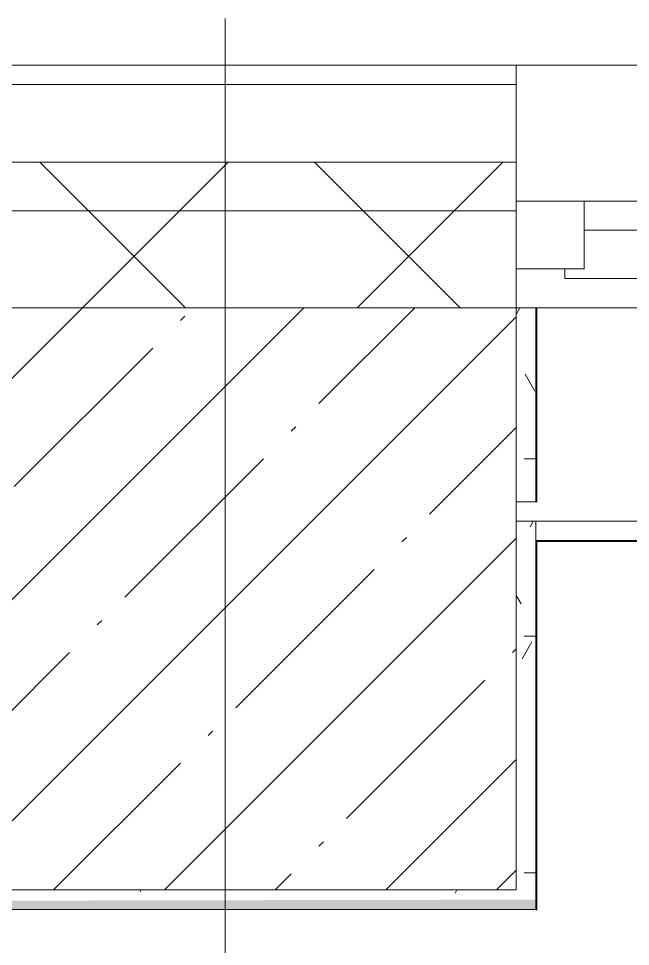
# Model space of a CAD drawing. Header units: millimetres. Extents: x -1178 to 415037, y -3506 to 42334.
# Drawn here: x 48247 to 48878, y 26442 to 27398 of the extents above; entities that cross this region are included whole.
import ezdxf

# ---------------------------------------------------------------- set-up
doc = ezdxf.new("R2010")
doc.units = ezdxf.units.MM
doc.layers.add('A-AREA-PATT-1', color=7, linetype='Continuous', lineweight=5, true_color=0xa5bae0, transparency=1)
for name, color, linetype, lineweight in [('A-FLOR', 7, 'Continuous', 9), ('A-GLAZ', 7, 'Continuous', 9), ('A-GLAZ-1', 7, 'Continuous', 5), ('A-WALL', 7, 'Continuous', 5), ('I-WALL', 7, 'Continuous', 5), ('S-COLS-1', 7, 'Continuous', 5), ('Оси', 7, 'Continuous', 9)]:
    doc.layers.add(name, color=color, linetype=linetype, lineweight=lineweight)
doc.layers.add('A-WALL-1', color=9, linetype='Continuous', lineweight=5, true_color=0x808080)
doc.layers.add('A-WALL-FNSH-1', color=9, linetype='Continuous', lineweight=5, true_color=0x808080)
pattern_1 = [(45, (0, 0), (-141.42136, 141.42136), []), (135, (0, 0), (-141.42136, -141.42136), [])]
pattern_2 = [(0, (0, 0), (243.84, 60.96), [20.117, -162.763, 20.117, -162.763, -975.36]), (0, (0, 0), (243.84, 60.96), [-365.76, 20.117, -345.643, 20.117, -162.763, -426.72]), (0, (0, 0), (243.84, 60.96), [-914.4, 20.117, -101.803, 20.117, -284.683]), (120, (91.44, 30.48), (-174.71291, 180.691634), [20.117, -162.763, 20.117, -162.763, -975.36]), (120, (91.44, 30.48), (-174.71291, 180.691634), [-365.76, 20.117, -345.643, 20.117, -162.763, -426.72]), (120, (91.44, 30.48), (-174.71291, 180.691634), [-914.4, 20.117, -101.803, 20.117, -284.683]), (240, (121.92, 152.4), (-69.12709, -241.651634), [20.117, -162.763, 20.117, -162.763, -975.36]), (240, (121.92, 152.4), (-69.12709, -241.651634), [-365.76, 20.117, -345.643, 20.117, -162.763, -426.72]), (240, (121.92, 152.4), (-69.12709, -241.651634), [-914.4, 20.117, -101.803, 20.117, -284.683])]

# ---------------------------------------------------------------- blocks, each defined once
blk = doc.blocks.new('120_Окно_СКБ_2Ст - 120_Окно_СКБ_2Ст 2100х2400 _мал створка справа_-19092174-Объем проектирования 1 этажа')
at = {"layer": 'A-GLAZ'}
for p, q in [((-1050, -75), (-1050, -5)), ((-1050, -5), (-980, -5)), ((-980, -5), (-980, -75)), ((150, -35), (-980, -35)), ((-980, -35), (-980, -75)), ((-980, -75), (-1050, -75)), ((-980, -75), (-1000, -75)), ((-1000, -75), (-1000, -85)), ((-1000, -85), (170, -85)), ((170, -85), (-1000, -85))]:
    blk.add_line(p, q, dxfattribs=at)
at = {"layer": 'A-GLAZ-1'}
for p, q in [((1050, -5), (-1050, -5)), ((-1050, -75), (-1000, -75))]:
    blk.add_line(p, q, dxfattribs=at)

msp = doc.modelspace()

# ---------------------------------------------------------------- hatches: boundary and pattern name
at = {"layer": 'A-AREA-PATT-1'}
h = msp.add_hatch(color=256, dxfattribs=at)
h.paths.add_polyline_path([(50706, 11800), (51699, 11800), (51699, 11840), (51709, 11840), (51709, 11940), (48781, 11940), (48783, 11840), (48791, 11840), (48791, 11800), (50696, 11800)])
h.paths.add_polyline_path([(47703, 11800), (48139.5, 11800), (48139.5, 11940), (45930.5, 11940), (45930.5, 11800), (47699, 11800)])
h.paths.add_polyline_path([(50666, 11820), (50656, 11820), (50656, 11840), (50666, 11840)])
h.paths.add_polyline_path([(49146, 11820), (49146, 11840), (49156, 11840), (49156, 11820)])
h.paths.add_polyline_path([(47689, 11820), (47689, 11840), (47699, 11840), (47699, 11820)])
h.paths.add_polyline_path([(46240, 11820), (46230, 11820), (46230, 11840), (46240, 11840)])
h.paths.add_polyline_path([(56551.26, 12262.5), (56551.26, 15827.79), (57326, 15827.79), (57326, 15903.79), (57322, 15903.79), (57322, 15831.79), (56547.26, 15829.81), (56547.26, 12262.5)])
h.paths.add_polyline_path([(54160.03, 12325), (54768, 12325), (54767.97, 12329), (54152, 12329), (54152, 12325), (54160, 12325)])
h.paths.add_polyline_path([(54182.29, 16742), (54738, 16743.98), (54738, 17298), (54182, 17295.71), (54182.14, 16742)])
h.paths.add_polyline_path([(54460, 16746), (54186, 16746), (54186, 17294), (54734, 17294), (54734, 16746), (54603.6, 16746)])
h.paths.add_polyline_path([(48893.83, 16885.62), (48909.65, 16954.07), (48913.96, 17033.68), (48906.28, 17105.22), (48886.62, 17176.45), (48855.53, 17243.81), (48813.83, 17305.28), (48762.63, 17359.16), (48696.03, 17407.92), (48635.65, 17439.2), (48565.75, 17462.14), (48493.39, 17473.51), (48408.38, 17471.14), (48339.24, 17458.01), (48271.22, 17433.47), (48202.28, 17394.05), (48147.88, 17350.5), (48094.65, 17289.88), (48054.51, 17224.44), (48026.87, 17156.81), (48010.75, 17089.46), (48013.1, 17097.58), (48036.17, 17178.96), (48065.63, 17242.3), (48103.71, 17299.61), (48160.94, 17359.14), (48222.77, 17404.61), (48284.85, 17436.71), (48356.39, 17459.86), (48430.77, 17470.86), (48505.95, 17469.41), (48574.89, 17457.2), (48647.14, 17431.42), (48711.04, 17396.07), (48769.64, 17349.67), (48819.74, 17294.38), (48860.07, 17231.68), (48889.88, 17162.12), (48907.61, 17089.46), (48913.27, 17016.97), (48906.91, 16942.91), (48899.43, 16910.14)])
h.paths.add_polyline_path([(48024.27, 16893.89), (48011.09, 16952.43), (48012.39, 16939.48), (48019.92, 16910.6)])
h.paths.add_polyline_path([(57322, 17003.79), (57326, 17003.79), (57326, 18824), (57906, 18824), (57906, 19320), (57902, 19320), (57902, 18828), (57322, 18828), (57322, 17294)])
h.paths.add_polyline_path([(42760, 19662.5), (42759.25, 19700), (42735, 19699), (42735, 19662.5), (42747.5, 19662.5)])
h.paths.add_polyline_path([(57906, 20420), (57906, 20496), (51376, 20496), (51376, 25550), (51372, 25550), (51374.07, 20492), (57902, 20492), (57902, 20420)])
h.paths.add_polyline_path([(48103.34, 22718.01), (48102.72, 22719.1), (48103.31, 22718.06)])
h.paths.add_polyline_path([(48061.62, 22780.98), (48061.31, 22782.33), (48061.61, 22781)])
h.paths.add_polyline_path([(48030.89, 22850.02), (48031.22, 22850.59), (48030.86, 22850.11)])
h.paths.add_polyline_path([(48892.77, 22860.46), (48891.52, 22861.98), (48892.62, 22860.51)])
h.paths.add_polyline_path([(48012.02, 22923.21), (48012.54, 22924.88), (48012.02, 22923.22)])
h.paths.add_polyline_path([(48909.85, 22934.12), (48913.87, 23016.38), (48905.63, 23088.36), (48885.84, 23158.61), (48854.6, 23225.49), (48812.76, 23286.64), (48761.44, 23340.26), (48701.45, 23385.15), (48636.09, 23419.17), (48565.43, 23442.3), (48491.94, 23453.61), (48416.93, 23452.68), (48336.46, 23437.12), (48268.99, 23412.34), (48204.78, 23376.08), (48147.69, 23330.37), (48094.33, 23269.44), (48054.42, 23204.29), (48028.38, 23142.83), (48011, 23072.67), (48012.54, 23075.39), (48031.02, 23147.27), (48061.42, 23215.85), (48107.34, 23283.56), (48160.36, 23338.69), (48214.64, 23380.16), (48282.91, 23416.03), (48350.47, 23438.83), (48424.5, 23450.8), (48501.42, 23450.12), (48572.52, 23438.43), (48647.25, 23411.86), (48713.37, 23374.88), (48768.29, 23331.75), (48818.04, 23277.71), (48858.82, 23215.51), (48889.07, 23145.06), (48907.12, 23074.12), (48913.44, 22999.75), (48909.79, 22934.13)])
h.paths.add_polyline_path([(48779.31, 26480), (48780, 26480), (48780, 26490), (47640, 26487.84), (47642.06, 26480), (48760, 26480)])
at = {"layer": 'A-WALL'}
h = msp.add_hatch(dxfattribs=at)
h.set_pattern_fill('FP_24', color=256, style=0, pattern_type=2)
h.set_pattern_definition(pattern_1)
h.paths.add_polyline_path([(84750, 27200), (84970, 27200), (84970, 27250), (80350, 27250), (80350, 27200), (84748.29, 27200)])
h.paths.add_polyline_path([(77250, 27200), (77250, 27250), (76350, 27250), (76350, 27200), (77042.07, 27200)])
h.paths.add_polyline_path([(74250, 27200), (74250, 27250), (72910, 27250), (72910, 27200), (73947.48, 27200)])
h.paths.add_polyline_path([(68210, 27200), (70810, 27200), (70810, 27250), (68210, 27250)])
h.paths.add_polyline_path([(66726.76, 27200), (67110, 27200), (67110, 27250), (66160, 27250), (66160, 27200)])
h.paths.add_polyline_path([(60005, 27200), (61060, 27200), (61060, 27250), (60005, 27250), (60005, 27210)])
h.paths.add_polyline_path([(57442.97, 27200), (57705, 27200), (57705, 27250), (56860, 27250), (56860, 27200)])
h.paths.add_polyline_path([(54760, 27200), (54760, 27250), (53860, 27250), (53860, 27200), (54348.37, 27200)])
h.paths.add_polyline_path([(50860, 27200), (51760, 27200), (51760, 27250), (50860, 27250), (50860, 27210)])
h.paths.add_polyline_path([(47660, 27200), (48760, 27200), (48760, 27250), (47660, 27250), (47660, 27210)])
h.paths.add_polyline_path([(43001.52, 27200), (44560, 27200), (44560, 27250), (42160, 27250), (42160, 27200), (42780, 27200)])
h = msp.add_hatch(dxfattribs=at)
h.set_pattern_fill('FP_24', color=256, style=0, pattern_type=2)
h.set_pattern_definition(pattern_1)
h.paths.add_polyline_path([(73540, 27100), (74250, 27100), (74250, 27200), (72910, 27200), (72910, 27100), (72915.95, 27100)])
h.paths.add_polyline_path([(42780, 27100), (44560, 27100), (44560, 27200), (42160, 27200), (42160, 27100), (42760, 27100)])
h.paths.add_polyline_path([(84262.8, 27100), (84970, 27100), (84970, 27200), (80350, 27200), (80350, 27100), (84100, 27100)])
h.paths.add_polyline_path([(47660, 27100), (48760, 27100), (48760, 27200), (47660, 27200), (47660, 27139.68)])
h.paths.add_polyline_path([(50860, 27100), (51760, 27100), (51760, 27200), (50860, 27200), (50860, 27140)])
h.paths.add_polyline_path([(53860, 27100), (54760, 27100), (54760, 27200), (53860, 27200), (53860, 27140)])
h.paths.add_polyline_path([(57350, 27100), (57705, 27100), (57705, 27200), (56860, 27200), (56860, 27100)])
h.paths.add_polyline_path([(77042.07, 27100), (77250, 27100), (77250, 27200), (76350, 27200), (76350, 27100), (76750, 27100)])
h.paths.add_polyline_path([(60005, 27100), (61060, 27100), (61060, 27200), (60005, 27200), (60005, 27140)])
h.paths.add_polyline_path([(67060, 27100), (67078, 27102), (67078, 27110), (67110, 27110), (67110, 27200), (66160, 27200), (66160, 27100), (66760, 27100)])
h.paths.add_polyline_path([(70310, 27100), (70810, 27100), (70810, 27200), (68210, 27200), (68210, 27110), (68242, 27110), (68242, 27102), (69976.67, 27100)])
at = {"layer": 'I-WALL'}
h = msp.add_hatch(dxfattribs=at)
h.set_pattern_fill('FP_191', color=256, style=0, pattern_type=2)
h.set_pattern_definition(pattern_2)
h.paths.add_polyline_path([(48760, 26900), (48780, 26900), (48780, 27100), (48760, 27100), (48760, 27022.25)])
h = msp.add_hatch(dxfattribs=at)
h.set_pattern_fill('FP_191', color=256, style=0, pattern_type=2)
h.set_pattern_definition(pattern_2)
h.paths.add_polyline_path([(48779.8, 26480), (48780, 26480), (48780, 26880), (48760, 26880), (48760, 26480), (48779.56, 26480)])
h = msp.add_hatch(dxfattribs=at)
h.set_pattern_fill('FP_191', color=256, style=0, pattern_type=2)
h.set_pattern_definition(pattern_2)
h.paths.add_polyline_path([(48702.02, 26480), (48760, 26480), (48760, 26500), (47640, 26500), (47642.06, 26480), (48637.49, 26480)])
at = {"layer": 'S-COLS-1'}
h = msp.add_hatch(dxfattribs=at)
h.set_pattern_fill('FP_1', color=256, style=0, pattern_type=2)
h.set_pattern_definition([(45, (0, 0), (-114.04925, 114.04925), []), (45, (114.05, 0), (-114.04925, 114.04925), [201.612, -40.322, 6.706, -33.617])])
h.paths.add_polyline_path([(48674.95, 26500), (48760, 26500), (48760, 27100), (48160, 27100), (48160, 26500)])

# ---------------------------------------------------------------- linework, layer by layer
at = {"layer": 'A-FLOR'}
for p, q in [((48780, 26860), (50840, 26860)), ((48780, 26480), (48780, 26850.32)), ((47640, 26480), (48780, 26480))]:
    msp.add_line(p, q, dxfattribs=at)
at = {"layer": 'A-WALL'}
for p, q in [((48760, 27350), (50860, 27350)), ((48760, 27330), (47660, 27330)), ((48760, 27250), (47660, 27250)), ((48760, 27200), (47660, 27200)), ((50860, 27100), (48760, 27100)), ((48780, 26880), (48780, 26850.32))]:
    msp.add_line(p, q, dxfattribs=at)
at = {"layer": 'A-WALL-1'}
for p, q in [((48760, 27100), (48760, 27330)), ((47660, 27100), (48760, 27100)), ((48760, 27100), (48760, 26900)), ((48780, 26900), (48780, 27100)), ((48760, 26900), (48780, 26900)), ((48760, 26880), (48760, 26500)), ((48780, 26880), (48760, 26880)), ((47660, 26500), (48760, 26500))]:
    msp.add_line(p, q, dxfattribs=at)
at = {"layer": 'A-WALL-FNSH-1'}
for p, q in [((48760, 27350), (47660, 27350)), ((48760, 27330), (48760, 27350)), ((48781, 26900), (48781, 27100)), ((48780, 26900), (48781, 26900)), ((48781, 26479.5), (48781, 26859)), ((48780, 26480), (48780, 26479.5)), ((48780, 26479.5), (48781, 26479.5))]:
    msp.add_line(p, q, dxfattribs=at)
at = {"layer": 'I-WALL'}
for p, q in [((48780, 27100), (50840, 27100)), ((50840, 26880), (48780, 26880)), ((48781, 26859), (48781, 26860)), ((50839, 26859), (48781, 26859))]:
    msp.add_line(p, q, dxfattribs=at)
at = {"layer": 'S-COLS-1'}
for p, q in [((48760, 27100), (48160, 27100)), ((48760, 26500), (48760, 27100)), ((48160, 26500), (48760, 26500))]:
    msp.add_line(p, q, dxfattribs=at)
at = {"layer": 'Оси'}
msp.add_line((48460, 22398.07), (48460, 27398.07), dxfattribs=at)

# ---------------------------------------------------------------- block references
at = {"layer": 'A-GLAZ', "color": 3}
msp.add_blockref('120_Окно_СКБ_2Ст - 120_Окно_СКБ_2Ст 2100х2400 _мал створка справа_-19092174-Объем проектирования 1 этажа', (49810, 27215), dxfattribs=at)

doc.saveas('drawing.dxf')
